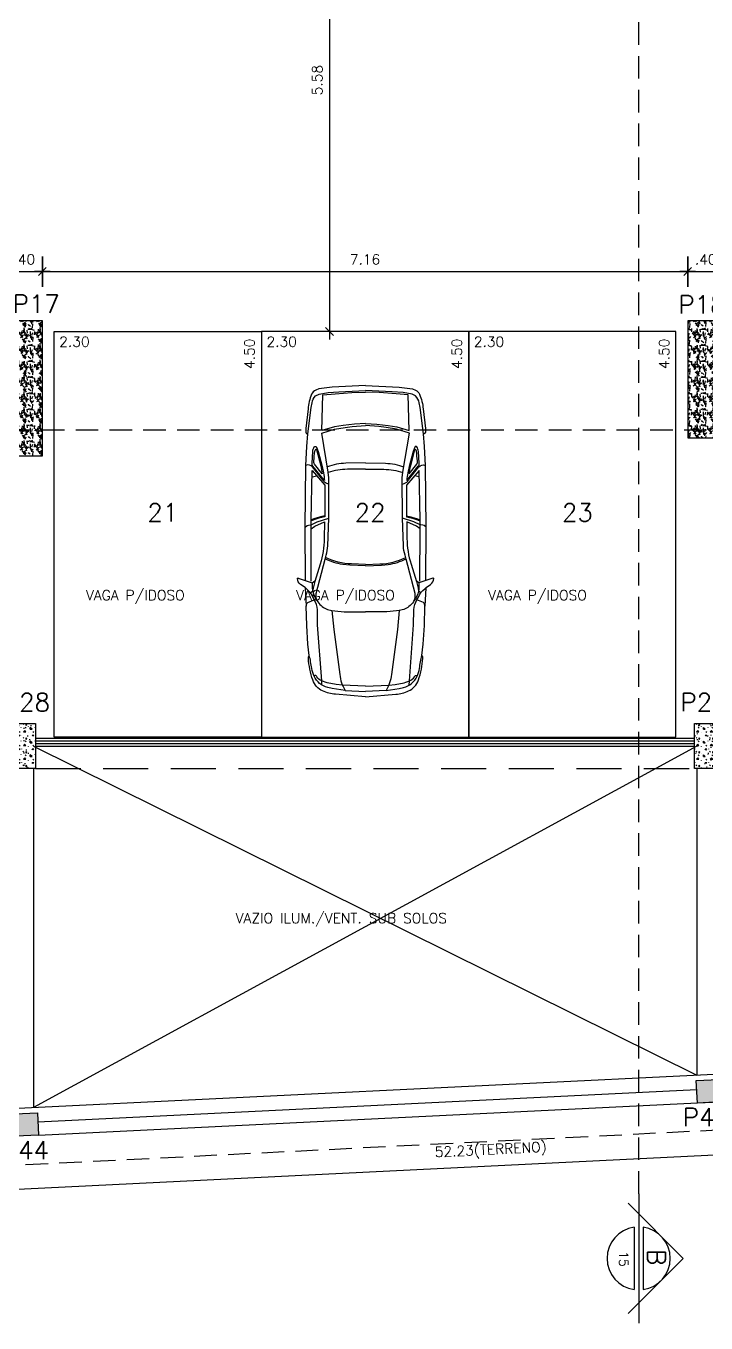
# Model space of a CAD drawing. Header units: millimetres. Extents: x 963.8 to 1035.8, y -131.7 to -87.
# Drawn here: x 999.09 to 1006.63, y -121.35 to -106.95 of the extents above; entities that cross this region are included whole.
import ezdxf
from ezdxf.enums import TextEntityAlignment as Align

# ---------------------------------------------------------------- set-up
doc = ezdxf.new("R2010")
doc.units = ezdxf.units.MM
doc.linetypes.add('DASHED2', pattern=[0.375, 0.25, -0.125])
for name, color, linetype in [('COTA', 11, 'Continuous'), ('EMVISTA', 2, 'Continuous'), ('ESQUADRIA', 2, 'Continuous'), ('HACHURA 1', 8, 'Continuous'), ('HACHURA PILAR VIGA', 8, 'Continuous'), ('IND CORTE', 3, 'Continuous'), ('INDICACOES', 2, 'Continuous'), ('LINHA', 1, 'Continuous'), ('PAREDE', 7, 'Continuous'), ('PILAR', 21, 'Continuous'), ('PROJECAO', 1, 'DASHED2'), ('TEXTO 1', 3, 'Continuous'), ('TEXTO 2', 2, 'Continuous')]:
    doc.layers.add(name, color=color, linetype=linetype)
doc.styles.add('ROMANS', font='romans.shx')
doc.dimstyles.new('Copy of TICK75', dxfattribs={"dimtxt": 0.1125, "dimasz": 0.08800000000000001, "dimexe": 0.18, "dimexo": 0.0625, "dimgap": 0.07900000000000001, "dimtad": 1, "dimrnd": 0.005, "dimzin": 4, "dimdsep": 46, "dimtxsty": 'ROMANS', "dimblk1": 'TICK', "dimblk2": 'TICK', "dimsah": 1, "dimcen": 0.09, "dimse1": 1, "dimse2": 1, "dimclrd": 256, "dimclrt": 2, "dimaunit": 1, "dimadec": 0, "dimazin": 0, "dimtfac": 1, "dimtix": 1, "dimtmove": 2, "dimatfit": 3, "dimldrblk": 'TICK', "dimfxl": 1, "dimtolj": 1, "dimtzin": 0, "dimlwd": -1, "dimarcsym": 0})
pattern_1 = [(0, (0, 0), (0.1524, 0.1524), [0.01905, -0.13335]), (90, (0, 0), (-0.1524, 0.1524), [0.01905, -0.13335]), (135, (0.01905, 0), (-0.152399999744268, 0), [0.02694076908, -0.18858538356]), (0, (0.01905, 0.085725), (0.1524, 0.1524), [0.01905, -0.13335]), (45, (0.028575, 0.0762), (0, 0.152399999744268), [0.01347037692, -0.20205576048]), (135, (0.028575, 0.0762), (-0.152399999744268, 0), [0.01347037692, -0.20205576048]), (0, (0.0762, 0.123825), (0.1524, 0.1524), [0.02694076908, -0.12545923092]), (45, (0.0762, 0.123825), (0, 0.152399999744268), [0.01905, -0.19647615264]), (135, (0.10314076908, 0.123825), (-0.152399999744268, 0), [0.01905, -0.19647615264]), (90, (0.104775, 0.0381), (-0.1524, 0.1524), [0.01905, -0.13335]), (45, (0.104775, 0.0381), (0, 0.152399999744268), [0.01347037692, -0.20205576048]), (135, (0.1143, 0.047625), (-0.152399999744268, 0), [0.01347037692, -0.20205576048]), (0, (0.01905, 0.0381), (0.1524, 0.1524), [0.009525, -0.127635]), (0, (0.13335, 0.0762), (0.1524, 0.1524), [0.009525, -0.127635]), (90, (0.085725, 0.09525), (-0.1524, 0.1524), [0.009525, -0.127635]), (135, (0.104775, 0.009525), (-0.152399999744268, 0), [0.01347037692, -0.20205576048]), (135, (0.0381, 0.1143), (-0.152399999744268, 0), [0.01347037692, -0.20205576048]), (45, (0.0714375, 0.05000625), (0, 0.152399999744268), [0.01347037692, -0.20205576048]), (90, (0.0523875, 0.01905), (-0.1524, 0.1524), [0.00238125, -0.15001875]), (90, (0.05953125, 0.08334375000000001), (-0.1524, 0.1524), [0.00238125, -0.15001875]), (90, (0.13096875, 0.1095375), (-0.1524, 0.1524), [0.00238125, -0.15001875]), (90, (0.13335, 0.028575), (-0.1524, 0.1524), [0.00238125, -0.15001875])]
pattern_2 = [(318.0128, (-931.8701344882479, 111.6994465877382), (1.60020196626588, -1.422401208612721), [0.02392047, -2.368135]), (274.9697, (-931.8523544882479, 111.6834445877382), (-0.1777987452771219, 2.133603451432539), [0.04104835, -4.06378]), (222.5104, (-931.8487984882479, 111.6425505877382), (1.955801910472229, 1.777998706283218), [0.02894374, -2.865429]), (357.2737, (-931.8043484882479, 111.5732085877382), (-3.55599885573565, 0.1777992279579723), [0.03738035, -3.700648]), (22.83370000000006, (-931.7670104882478, 111.5714305877382), (-2.133601213103578, -0.8890025238851332), [0.03665438, -3.628786]), (87.2737, (-931.7332284882478, 111.5856545877382), (-0.1777992279579725, -3.55599885573565), [0.03738035, -3.700648]), (127.6942, (-931.7314504882479, 111.6229925877382), (1.777998414988942, -2.311401460286795), [0.04943357999999999, -4.893917000000001]), (162.2553, (-931.7616764882479, 111.6621085877382), (-3.911601134422548, 1.244602489582704), [0.0466704, -4.620371]), (211.4296, (-931.8061264882479, 111.6763325877382), (-2.311397281198088, -1.422400366468513), [0.03750691, -3.713185]), (265.2364, (-931.8381304882479, 111.6567745877382), (0.177798331390481, 1.955798463713812), [0.04281991, -2.098173]), (312.3974, (-931.8416864882479, 111.6141025877382), (1.955797455544588, -2.13360006420678), [0.05537546, -5.482176]), (228.8141, (-931.8025704882479, 111.7492305877382), (-1.06679835899868, -1.244599207195732), [0.01890035, -1.871142]), (261.4692, (-931.8150164882479, 111.7350065877382), (0.3556008960031991, 2.311396471691398), [0.03595773999999999, -3.559822]), (315, (-931.8203504882479, 111.6994465877382), (0.1777998788090138, -4.819059625101757e-17), [0.02514463, -0.2263023]), (293.1986, (-931.8416864882479, 111.6870005877382), (-0.3556015592014385, 0.8890029977913583), [0.01354087, -1.340542]), (21.80139999999998, (-931.8363524882478, 111.6745545877382), (-0.5334003436112306, -0.1778001247326156), [0.01914962, -0.9383360000000001]), (120.9638, (-931.8185724882478, 111.6816665877382), (-0.3556002771062386, 0.5333994368365759), [0.0311024, -1.005641]), (251.5651, (-931.8345744882479, 111.7083365877382), (0.1777997355725554, 0.3556001622726687), [0.02249009, -0.539763]), (106.3895, (-931.8363524882478, 111.5714305877382), (-0.5333988904977462, 1.778000980977855), [0.03150616000000001, -3.119116]), (160.3462, (-931.8452424882479, 111.6016565877382), (1.95579723419815, -0.7111980182073557), [0.02643193, -2.616754]), (23.19860000000002, (-931.8701344882479, 111.7083365877382), (-0.8890029977913584, -0.3556015592014384), [0.0270816, -1.327004]), (73.61050000000002, (-931.8452424882479, 111.7190045877382), (-0.5333988904977469, -1.778000980977855), [0.03150616000000001, -3.119116]), (69.44400000000003, (-931.7261164882478, 111.5714305877382), (-0.3555995685235097, -0.8890011034979137), [0.03038245, -1.488739]), (24.77509999999999, (-931.7154484882478, 111.5998785877382), (-1.955799091830967, -0.8889979282538787), [0.02545704, -2.520252]), (156.8014, (-931.6923344882479, 111.7101145877382), (-0.8890029977913583, 0.3556015592014388), [0.0270816, -1.327004]), (107.354, (-931.7172264882479, 111.7207825877382), (0.7111989272923942, -2.311400124730197), [0.02980481, -2.950668]), (159.444, (-931.6923344882479, 111.6229925877382), (0.8890011034979135, -0.3555995685235102), [0.01519126, -1.503936]), (191.3099, (-931.6923344882479, 111.6994465877382), (-0.7111977222631835, -0.1777991224021143), [0.00906605, -0.89754]), (255.9638, (-931.7012244882478, 111.6976685877382), (0.1777996922886549, 0.5334003748288021), [0.03665438, -0.6964335]), (276.009, (-931.7101144882479, 111.6621085877382), (-0.17779958479835, 1.777997378109956), [0.03396869, -3.362898]), (33.69009999999997, (-931.8025704882479, 111.6816665877382), (-0.3555996569462287, -0.1778000609915063), [0.02564268, -0.6154245999999999]), (83.1572, (-931.7812344882478, 111.6958905877382), (0.355601592615839, 3.02260124996504), [0.04476898999999999, -4.432119999999999]), (150.9454, (-931.7759004882479, 111.7403405877382), (1.244597032758389, -0.7111983456080364), [0.01830556, -1.812258]), (180, (-931.7919024882478, 111.7492305877382), (-0.1778, -0.1778), [0.010668, -0.167132]), (210.2564, (-931.7154484882478, 111.6585525877382), (1.244599372273429, 0.7111984926785276), [0.02470069, -2.445373]), (138.0128, (-931.7367844882478, 111.6461065877382), (-1.600201966265881, 1.42240120861272), [0.04784101, -2.344216]), (90, (-931.7723444882479, 111.6781105877382), (-0.1778, 0.1778), [0.046228, -0.131572]), (55.30480000000004, (-931.7723444882479, 111.7243385877382), (-1.244600118333933, -1.777996919366758), [0.0281127, -2.783151]), (344.0546, (-931.7563424882478, 111.7474525877382), (0.7112016942242539, -0.1778004535791033), [0.02588803, -1.268519]), (297.646, (-931.7314504882479, 111.7403405877382), (1.778001118230637, -3.37819881343159), [0.04215015, -4.172875]), (265.4261, (-931.7118924882478, 111.7030025877382), (-0.1777991397853625, -2.311400532332326), [0.04459203, -4.414606]), (265.4261, (-931.7118924882478, 111.7030025877382), (-0.1777991397853625, -2.311400532332326), [0.04459203, -4.414606])]

# ---------------------------------------------------------------- blocks, each defined once
blk = doc.blocks.new('IND CORTE')
at = {"layer": 'IND CORTE', "color": 2}
for p, q in [((-0.01223641295382549, -0.002336918017165956), (0, 0.009899494936629338)), ((0.01223641295382549, -0.002336918017165956), (0, 0.009899494936629338)), ((-0.006928203230472718, 0.0009999999999976694), (0.006928203230017971, 0.0009999999999976694)), ((-0.006928203230472718, -0.001000000000002998), (0.006928203230017971, -0.001000000000002998))]:
    blk.add_line(p, q, dxfattribs=at)
at = {"layer": 'IND CORTE', "color": 7}
blk.add_line((-0.0143468238998139, 0), (0.0143468238998139, 1.77635683940025e-15), dxfattribs=at)
at = {"layer": 'IND CORTE', "color": 2}
for start, end in [(8.213210701578635, 171.7867892984214), (188.2132107015786, 351.786789298451)]:
    blk.add_arc((0, 0), 0.006999999999999998, start, end, dxfattribs=at)
at = {"layer": 'IND CORTE', "color": 7, "style": 'ROMANS'}
blk.add_attdef('A', text='', height=0.004, dxfattribs=at).set_placement((-0.0002638541395754146, 0.003983850563503921), align=Align.MIDDLE)
at = {"layer": 'IND CORTE', "style": 'ROMANS'}
blk.add_attdef('00/00', text='', height=0.002, dxfattribs=at).set_placement((0.0001095410193556745, -0.003320245139761369), align=Align.MIDDLE)
blk = doc.blocks.new('TICK')
at = {"layer": 'COTA'}
for p, q in [((0, 1.907592907288972), (0, -1.907600000000002)), ((-1, 0), (1, 0))]:
    blk.add_line(p, q, dxfattribs=at)
at = {"layer": 'COTA', "color": 2}
blk.add_line((0.5, 0.5), (-0.5, -0.5), dxfattribs=at)
blk = doc.blocks.new('*D56')
at = {"layer": 'COTA'}
blk.add_line((978.2551604687004, -120.8758346583807), (1030.248488424309, -118.3315723618365), dxfattribs=at)
at = {"layer": 'Defpoints', "color": 0}
for p in [(1030.32139178417, -118.0209128150335), (1030.336383251832, -118.3272712812071), (978.1522741735143, -120.5737772728365)]:
    blk.add_point(p, dxfattribs=at)
at = {"layer": 'COTA', "xscale": 0.08800000000000001, "yscale": 0.08800000000000001, "zscale": 0.08800000000000001}
for p, rotation in [((1030.336383251832, -118.3272712812071), 2.801499872719542), ((978.1672656411768, -120.8801357390101), 182.8014998727195)]:
    blk.add_blockref('TICK', p, dxfattribs=dict(at, rotation=rotation))
at = {"layer": 'COTA', "color": 2, "insert": (1004.243773884872, -119.4391860813183), "char_height": 0.1125, "attachment_point": 5, "rotation": 2.801499872719542, "style": 'ROMANS'}
blk.add_mtext('\\A1;52.23(TERRENO)', dxfattribs=at)
blk = doc.blocks.new('*D37')
at = {"layer": 'COTA'}
blk.add_line((1006.516166401523, -109.6804773726246), (1006.740166401524, -109.6804773726246), dxfattribs=at)
at = {"layer": 'Defpoints', "color": 0}
for p in [(1006.828166401524, -109.6804773726246), (1006.428166401523, -110.2267645661807), (1006.828166401524, -110.2267645661808)]:
    blk.add_point(p, dxfattribs=at)
at = {"layer": 'COTA', "xscale": 0.08800000000000001, "yscale": 0.08800000000000001, "zscale": 0.08800000000000001, "rotation": 180}
blk.add_blockref('TICK', (1006.428166401523, -109.6804773726246), dxfattribs=at)
at = {"layer": 'COTA', "xscale": 0.08800000000000001, "yscale": 0.08800000000000001, "zscale": 0.08800000000000001}
blk.add_blockref('TICK', (1006.828166401524, -109.6804773726246), dxfattribs=at)
at = {"layer": 'COTA', "color": 2, "insert": (1006.628166401523, -109.5452273726246), "char_height": 0.1125, "attachment_point": 5, "style": 'ROMANS'}
blk.add_mtext('\\A1;.40', dxfattribs=at)
blk = doc.blocks.new('*D36')
at = {"layer": 'COTA'}
blk.add_line((999.3561664015244, -109.6804773726246), (1006.340166401523, -109.6804773726246), dxfattribs=at)
at = {"layer": 'Defpoints', "color": 0}
for p in [(1006.428166401523, -109.6804773726246), (999.2681664015245, -110.1968199240548), (1006.428166401523, -110.2267645661807)]:
    blk.add_point(p, dxfattribs=at)
at = {"layer": 'COTA', "xscale": 0.08800000000000001, "yscale": 0.08800000000000001, "zscale": 0.08800000000000001, "rotation": 180}
blk.add_blockref('TICK', (999.2681664015245, -109.6804773726246), dxfattribs=at)
at = {"layer": 'COTA', "xscale": 0.08800000000000001, "yscale": 0.08800000000000001, "zscale": 0.08800000000000001}
blk.add_blockref('TICK', (1006.428166401523, -109.6804773726246), dxfattribs=at)
at = {"layer": 'COTA', "color": 2, "insert": (1002.848166401524, -109.5452273726246), "char_height": 0.1125, "attachment_point": 5, "style": 'ROMANS'}
blk.add_mtext('\\A1;7.16', dxfattribs=at)
blk = doc.blocks.new('*D35')
at = {"layer": 'COTA'}
blk.add_line((998.9561664015243, -109.6804773726246), (999.1801664015245, -109.6804773726246), dxfattribs=at)
at = {"layer": 'Defpoints', "color": 0}
for p in [(999.2681664015245, -109.6804773726246), (998.8681664015244, -110.2267645661807), (999.2681664015245, -110.2267645661807)]:
    blk.add_point(p, dxfattribs=at)
at = {"layer": 'COTA', "xscale": 0.08800000000000001, "yscale": 0.08800000000000001, "zscale": 0.08800000000000001, "rotation": 180}
blk.add_blockref('TICK', (998.8681664015244, -109.6804773726246), dxfattribs=at)
at = {"layer": 'COTA', "xscale": 0.08800000000000001, "yscale": 0.08800000000000001, "zscale": 0.08800000000000001}
blk.add_blockref('TICK', (999.2681664015245, -109.6804773726246), dxfattribs=at)
at = {"layer": 'COTA', "color": 2, "insert": (999.0681664015244, -109.5452273726246), "char_height": 0.1125, "attachment_point": 5, "style": 'ROMANS'}
blk.add_mtext('\\A1;.40', dxfattribs=at)
blk = doc.blocks.new('*D26')
at = {"layer": 'COTA'}
blk.add_line((1002.454142522681, -104.8547645661807), (1002.454142522681, -110.2571186174181), dxfattribs=at)
at = {"layer": 'Defpoints', "color": 0}
for p in [(1004.2084161693, -104.7667645661807), (1002.454142522681, -110.3451186174181), (1002.899119724724, -110.3451186174181)]:
    blk.add_point(p, dxfattribs=at)
at = {"layer": 'COTA', "xscale": 0.08800000000000001, "yscale": 0.08800000000000001, "zscale": 0.08800000000000001}
for p, rotation in [((1002.454142522681, -104.7667645661807), 90), ((1002.454142522681, -110.3451186174181), 270)]:
    blk.add_blockref('TICK', p, dxfattribs=dict(at, rotation=rotation))
at = {"layer": 'COTA', "color": 2, "insert": (1002.318892522681, -107.5559415917994), "char_height": 0.1125, "attachment_point": 5, "rotation": 90, "style": 'ROMANS'}
blk.add_mtext('\\A1;5.58', dxfattribs=at)
blk = doc.blocks.new('VECTRA_P')
for p, q in [((1.15162914757218, 0.6822805562241001), (1.170250023715052, 0.6528511176516076)), ((1.961916044578647, 0.7454139204326111), (1.979962422656069, 0.7223204870060727)), ((1.979962422656069, 0.7223204870060727), (1.985978891584992, 0.7042858849629283)), ((1.985978891584992, 0.7042858849629283), (1.989588754992653, 0.6790374284784093)), ((1.989588754992653, 0.6790374284784093), (1.990423900686153, 0.671493906475348)), ((1.990423900686153, 0.671493906475348), (2.026474363584001, 0.5958986722658892)), ((2.068383374160682, 0.6255172471384185), (2.051368606376137, 0.671764355265168)), ((2.57970397046207, 0.6599597216620623), (2.594454901774334, 0.6032199314345235)), ((2.026474363584001, 0.5958986722658892), (2.072112204241598, 0.4536526510405565)), ((2.080714606053597, 0.581919385452693), (2.068383374160682, 0.6255172471384185)), ((2.085457364538449, 0.5582249002189883), (2.080714606053597, 0.581919385452693)), ((2.098737148128357, 0.5045626529906713), (2.085457364538449, 0.5582249002189883)), ((2.026474363584001, -0.5958986722660029), (2.072112204241598, -0.4536526510406702)), ((1.990423900686153, -0.671493906475348), (2.026474363584001, -0.5958986722660029)), ((2.068383374160682, -0.6255172471384185), (2.051368606376137, -0.671764355265168)), ((2.080714606053597, -0.5819193854528066), (2.068383374160682, -0.6255172471384185)), ((2.085457364538449, -0.558224900219102), (2.080714606053597, -0.5819193854528066)), ((2.098737148128357, -0.5045626529906713), (2.085457364538449, -0.558224900219102)), ((2.57970397046207, -0.659959721662176), (2.594454901774334, -0.6032199314345235)), ((1.15162914757218, -0.6822805562241001), (1.170250023715052, -0.6528511176517213)), ((1.961916044578647, -0.7454139204326111), (1.979962422656069, -0.7223204870060727)), ((1.979962422656069, -0.7223204870060727), (1.985978891584992, -0.7042858849629283)), ((1.985978891584992, -0.7042858849629283), (1.989588754992653, -0.679037428478523)), ((1.989588754992653, -0.679037428478523), (1.990423900686153, -0.671493906475348))]:
    blk.add_line(p, q)
for points in [[(-0.1320190883282919, 0), (-0.1008528512771925, 0.3712777887999437, -0.08670154319651346), (-0.05929786854237307, 0.5295766547779976, -0.2061370853005027), (0.07575582534574465, 0.6515446477206979, -0.06357708614580351), (0.3432660117429904, 0.7060409657887021, -0.1929015418481739), (0.3793655732205217, 0.6945910887162654), (0.5171960851145485, 0.7108090287478035), (0.7461727013100798, 0.7246750477327168), (0.9844009200173609, 0.7316080572252304, -0.2123161555323496), (1.031544989413998, 0.7122664558220322), (1.064733379409393, 0.6333655615015914), (1.105932718829692, 0.6539484086813445, 0.1044151366488792), (1.200920117955526, 0.7294188256335019, 0.0301351806626627), (1.253563734945978, 0.8014587652172622, -0.2682936796714216), (1.326807051562739, 0.8391939651780831, -0.4785956254922227), (1.33322840580616, 0.8303783016676789), (1.272714654757706, 0.6570473592398685), (1.205592214469572, 0.6575789908431489, 0.07179212366907503), (1.169655606317587, 0.6526825542728147, 0.07499638974959891), (1.055311823190578, 0.6004538237247061, 0.06072865727079466), (0.9932394701028251, 0.5482251102067721, 0.1684271616291917), (0.9344133794095235, 0.4151684846918897), (0.6970827053457818, 0.3922725282805004), (0.1430190510846003, 0.319669689655143, 0.09778805919175905), (-0.0518805754039704, 0.2539442399047402), (-0.02765396015858457, 0.4118647800966073), (-0.01496385400581346, 0.4671945899776802, -0.2331102208790654), (0.121166552410326, 0.6343367594729443, -0.06836519186026477), (0.2170667534214807, 0.6632412582611096, 0.01729510242172204), (0.3793655732205217, 0.6945910887162654, -1.253436740119883)], [(1.940061953170733, 0.6712413627540172), (1.973903712108701, 0.6277661184738008), (2.027083576273853, 0.5070015131835817), (1.81919857112964, 0.5094168206165932, -0.07434063790939607), (1.504953777822791, 0.5601379361052068), (1.291541432971783, 0.6263506538005004), (1.209012588917417, 0.646667233878361), (1.170250023715052, 0.6528511176516076)], [(1.302480391907473, 0.7423060514022382), (1.956488019347141, 0.7454784870308231), (2.719981998016639, 0.7363966926600369), (2.953366491197812, 0.724027900315491), (3.109233037354905, 0.7120479754479447), (3.435155155121226, 0.671325304586162), (3.492107656522627, 0.6606554445138499, -0.1399637996152884), (3.579909403339805, 0.6167904471864176), (3.598752007202737, 0.5730169360675745), (3.618832332368783, 0.4626404092400662), (3.629509649335454, 0.3282160887494001), (3.644570521449356, 0)], [(2.491741989655896, 0.4525810770871885), (2.499265473029567, 0.4769270229556923, -0.2003298297804957), (2.54221463858628, 0.5284238978956637), (2.703274031861039, 0.6560932425543342, 0.3624230789309417), (2.719981998016639, 0.7363966926600369, -80.84350076330199)], [(2.534698532370136, 0.5080397249730595), (2.711863858989151, 0.6496561353155812, -0.2146323262784144), (2.749444390069829, 0.659311796173597), (2.89439782008418, 0.65072898652204, -0.1319395890471765), (2.949158005421083, 0.6324904989821789, -0.5639220405625647), (2.948084284509111, 0.6056692188208217), (2.891176627432099, 0.5852850288679292), (2.70864266633707, 0.5370067075473344), (2.630260441439795, 0.519841088243993, -0.04639468910887844), (2.534698532370136, 0.5080397249730595, 1.803463411316748)], [(2.618813082505106, 0.5352526315029991), (2.738148077828868, 0.6295860673130846, -0.2033426459790119), (2.776667617351364, 0.6401514130774331, 0.01387406641713885), (2.89751316936087, 0.6273220561341759, -0.2240254394216894), (2.918661142458333, 0.6152473752605374, -0.4267739444706883), (2.91647181800986, 0.6041927179279583), (2.715002453122445, 0.5522516273764495, -0.03871868372115205), (2.618813082505106, 0.5352526315029991, -4.743429449944328)], [(3.705103418840444, 0), (3.687676118608668, 0.4123476542511071), (3.666376141500322, 0.5768040427533379), (3.650885224581053, 0.6135648771266915, 0.1959473859716668), (3.598603413634144, 0.6658039790636394, 0.08120935695297105), (3.41700870031022, 0.709461599704241), (3.175920377006562, 0.7366809606781999), (3.144455636507253, 0.7379122608207354, 0.3157387096905431), (3.104851987431431, 0.7123847035670678, 0.1957327759611312)], [(0, 0), (0.01100997788407199, 0.2846534889434906), (0.01990737984293389, 0.3623728700364381, -0.0682736265983916), (0.06561340932655924, 0.5411331068120262, -0.1604009858186431), (0.1163875355390971, 0.6008365603314587, 0.06879540109318083), (0.1306029470446859, 0.6124578633485953, 0.4314913820364382), (0.1299568178129356, 0.6221422882064189), (0.121166552410326, 0.6343367594729443)], [(0.01380427847098531, 0.5384462209282219), (0.06561340932655924, 0.5411331068120262), (0.7545740267116834, 0.59217929466638), (0.9415556832018055, 0.5951214652479848, 0.1436300784178557), (1.064733379409393, 0.6333655615015914, -3.590325510716907)], [(1.045618133581172, 0.59388372044873), (1.076727934833489, 0.6047294415595843, -0.1328747460121915), (1.14068964302966, 0.6092944024107965), (1.566232963750565, 0.4994861561666539), (1.61415760560368, 0.4854507548602669, 0.06103242020598566), (1.731238507991758, 0.4661977104719881), (2.071216763625834, 0.4536549376532548), (2.569494616824027, 0.4523825266196582), (2.638939209312703, 0.4606149740656065), (3.118040953292134, 0.5408943775357784), (3.16894401815588, 0.3819467633020395), (3.190399290052714, 0.2533203557342176), (3.201126926001141, 0.1648896877585457), (3.212393651159488, 0)], [(1.481285098968407, 0), (1.489861314243534, 0.1939859806047934), (1.500581560900347, 0.2796779036804082, -0.09356540660945266), (1.570813820307233, 0.498144588288028, -2.549356773437184)], [(1.500579436852966, 0), (1.506612150256963, 0.174864119810195, -0.1047644017369665), (1.585753946143235, 0.4937691635885813, 2.883450233120003)], [(2.675595540450946, 0), (2.67368617143126, 0.2247297064131999, 0.07648709176800697), (2.635403330633146, 0.4601958062893345, 15.10237595603503)], [(2.753879311264434, 0), (2.748151234121508, 0.245715505041403, 0.08483540131401172), (2.704118509171327, 0.4715365692737805, 10.94108114347921)], [(-0.1320190883282919, 0), (-0.1008528512771925, -0.3712777888000574, 0.08670154319651346), (-0.05929786854237307, -0.5295766547779976, 0.2061370853005027), (0.07575582534574465, -0.6515446477206979, 0.06357708614580351), (0.3432660117429904, -0.7060409657888158, 0.1929015418481739), (0.3793655732205217, -0.6945910887162654), (0.5171960851145485, -0.7108090287478035), (0.7461727013100798, -0.7246750477328305), (0.9844009200173609, -0.731608057225344, 0.2123161555323496), (1.031544989413998, -0.7122664558220322), (1.064733379409393, -0.6333655615017051), (1.105932718829692, -0.6539484086813445, -0.1044151366488792), (1.200920117955526, -0.7294188256335019, -0.0301351806626627), (1.253563734945978, -0.8014587652172622, 0.2682936796714216), (1.326807051562739, -0.8391939651781968, 0.4785956254922227), (1.33322840580616, -0.8303783016676789), (1.272714654757706, -0.6570473592399821), (1.205592214469572, -0.6575789908432625, -0.07179212366907503), (1.169655606317587, -0.6526825542728147, -0.07499638974959891), (1.055311823190578, -0.6004538237247061, -0.06072865727079466), (0.9932394701028251, -0.5482251102067721, -0.1684271616291917), (0.9344133794095235, -0.4151684846920034), (0.6970827053457818, -0.3922725282806141), (0.1430190510846003, -0.3196696896552567, -0.09778805919175905), (-0.0518805754039704, -0.2539442399048539), (-0.02765396015858457, -0.411864780096721), (-0.01496385400581346, -0.4671945899776802, 0.2331102208790654), (0.121166552410326, -0.634336759473058, 0.06836519186026477), (0.2170667534214807, -0.6632412582611096, -0.01729510242172204), (0.3793655732205217, -0.6945910887162654, 1.253436740119883)], [(0, 0), (0.01100997788407199, -0.2846534889434906), (0.01990737984293389, -0.3623728700365518, 0.0682736265983916), (0.06561340932655924, -0.5411331068120262, 0.1604009858186431), (0.1163875355390971, -0.6008365603314587, -0.06879540109318083), (0.1306029470446859, -0.612457863348709, -0.4314913820364382), (0.1299568178129356, -0.6221422882065326), (0.121166552410326, -0.634336759473058)], [(1.045618133581172, -0.59388372044873), (1.076727934833489, -0.6047294415595843, 0.1328747460121915), (1.14068964302966, -0.6092944024107965), (1.566232963750565, -0.4994861561666539), (1.61415760560368, -0.4854507548602669, -0.06103242020598566), (1.731238507991758, -0.4661977104719881), (2.071216763625834, -0.4536549376533685), (2.569494616824027, -0.4523825266196582), (2.638939209312703, -0.4606149740657202), (3.118040953292134, -0.5408943775357784), (3.16894401815588, -0.3819467633021532), (3.190399290052714, -0.2533203557342176), (3.201126926001141, -0.1648896877585457), (3.212393651159488, 0)], [(1.302480391907473, -0.7423060514022382), (1.956488019347141, -0.7454784870308231), (2.719981998016639, -0.7363966926601506), (2.953366491197812, -0.724027900315491), (3.109233037354905, -0.7120479754479447), (3.435155155121226, -0.671325304586162), (3.492107656522627, -0.6606554445139636, 0.1399637996152884), (3.579909403339805, -0.6167904471865313), (3.598752007202737, -0.5730169360675745), (3.618832332368783, -0.4626404092401799), (3.629509649335454, -0.3282160887496275), (3.644570521449356, 0)], [(1.481285098968407, 0), (1.489861314243534, -0.1939859806049071), (1.500581560900347, -0.2796779036805219, 0.09356540660945266), (1.570813820307233, -0.498144588288028, 2.549356773437184)], [(1.500579436852966, 0), (1.506612150256963, -0.1748641198103087, 0.1047644017369665), (1.585753946143235, -0.4937691635886949, -2.883450233120003)], [(2.675595540450946, 0), (2.67368617143126, -0.2247297064133136, -0.07648709176800697), (2.635403330633146, -0.4601958062894482, -15.10237595603503)], [(2.753879311264434, 0), (2.748151234121508, -0.245715505041403, -0.08483540131401172), (2.704118509171327, -0.4715365692737805, -10.94108114347921)], [(3.705103418840444, 0), (3.687676118608668, -0.4123476542511071), (3.666376141500322, -0.5768040427534515), (3.650885224581053, -0.6135648771266915, -0.1959473859716668), (3.598603413634144, -0.6658039790637531, -0.08120935695297105), (3.41700870031022, -0.7094615997043547), (3.175920377006562, -0.7366809606781999), (3.144455636507253, -0.7379122608207354, -0.3157387096905431), (3.104851987431431, -0.7123847035671815, -0.1957327759611312)], [(2.491741989655896, -0.4525810770871885), (2.499265473029567, -0.4769270229556923, 0.2003298297804957), (2.54221463858628, -0.5284238978957774), (2.703274031861039, -0.6560932425543342, -0.3624230789309417), (2.719981998016639, -0.7363966926601506, 80.84350076330199)], [(0.01380427847098531, -0.5384462209282219), (0.06561340932655924, -0.5411331068120262), (0.7545740267116834, -0.5921792946664937), (0.9415556832018055, -0.5951214652480985, -0.1436300784178557), (1.064733379409393, -0.6333655615017051, 3.590325510716907)], [(1.940061953170733, -0.6712413627541309), (1.973903712108701, -0.6277661184738008), (2.027083576273853, -0.5070015131836954), (1.81919857112964, -0.5094168206165932, 0.07434063790939607), (1.504953777822791, -0.5601379361052068), (1.291541432971783, -0.6263506538005004), (1.209012588917417, -0.646667233878361), (1.170250023715052, -0.6528511176517213)], [(2.534698532370136, -0.5080397249730595), (2.711863858989151, -0.6496561353156949, 0.2146323262784144), (2.749444390069829, -0.6593117961737107), (2.89439782008418, -0.6507289865221537, 0.1319395890471765), (2.949158005421083, -0.6324904989821789, 0.5639220405625647), (2.948084284509111, -0.6056692188208217), (2.891176627432099, -0.5852850288680429), (2.70864266633707, -0.5370067075474481), (2.630260441439795, -0.5198410882441067, 0.04639468910887844), (2.534698532370136, -0.5080397249730595, -1.803463411316748)], [(2.618813082505106, -0.5352526315029991), (2.738148077828868, -0.6295860673130846, 0.2033426459790119), (2.776667617351364, -0.6401514130775467, -0.01387406641713885), (2.89751316936087, -0.6273220561342896, 0.2240254394216894), (2.918661142458333, -0.6152473752606511, 0.4267739444706883), (2.91647181800986, -0.6041927179279583), (2.715002453122445, -0.5522516273766769, 0.03871868372115205), (2.618813082505106, -0.5352526315029991, 4.743429449944328)]]:
    blk.add_lwpolyline(points, format="xyb")
for points in [[(1.212392335146291, 0.74363472035634), (0.9844009200173609, 0.7316080572252304)], [(1.272714654757706, 0.6570473592398685), (1.297673131656929, 0.6244482501025459)], [(1.294064591853857, 0.6693665426258804), (1.940061953170733, 0.6712413627540172), (2.050083299866142, 0.6717930729574846), (2.66005630893266, 0.6581644038028571), (2.476662228310715, 0.5045626529906713), (2.088298292876033, 0.5045626529906713), (2.072177610864721, 0.5781282596408346), (2.059846408887942, 0.6150916681859826), (2.03991356029573, 0.6717420760440973)], [(3.23704989238399, 0), (3.231188897740527, 0.1366836483657607), (3.214458973123207, 0.2773760684380022), (3.195316758914156, 0.3836347962494528), (3.152778491820179, 0.5387725514564181), (3.590922589038996, 0.5260215163808653), (3.605810964572182, 0.3772592872267069), (3.618572450683615, 0.168992159598929), (3.622826289359487, 0)], [(-0.0518805754039704, 0.2539442399047402), (-0.06750177720167017, 0)], [(-0.0518805754039704, -0.2539442399048539), (-0.06750177720167017, 0)], [(3.23704989238399, 0), (3.231188897740527, -0.1366836483658744), (3.214458973123207, -0.2773760684380022), (3.195316758914156, -0.3836347962494528), (3.152778491820179, -0.5387725514565318), (3.590922589038996, -0.5260215163809789), (3.605810964572182, -0.3772592872268206), (3.618572450683615, -0.168992159598929), (3.622826289359487, 0)], [(1.272714654757706, -0.6570473592399821), (1.297673131656929, -0.6244482501025459)], [(1.294064591853857, -0.6693665426258804), (1.940061953170733, -0.6712413627541309), (2.050083299866142, -0.6717930729574846), (2.66005630893266, -0.6581644038029708), (2.476662228310715, -0.5045626529906713), (2.088298292876033, -0.5045626529906713), (2.072177610864721, -0.5781282596408346), (2.059846408887942, -0.6150916681859826), (2.03991356029573, -0.671742076044211)], [(1.212392335146291, -0.74363472035634), (0.9844009200173609, -0.731608057225344)]]:
    blk.add_lwpolyline(points)
for points in [[(0.9344133794095235, 0.4151684846918897, 0), (0.9293419320706562, 0.3808266873643333, 0), (0.916062627139322, 0.2630692569108533, 0), (0.916062627139322, 0, 0)], [(0.9344133794095235, -0.4151684846920034, 0), (0.9293419320706562, -0.380826687364447, 0), (0.916062627139322, -0.2630692569109669, 0), (0.916062627139322, 0, 0)]]:
    blk.add_polyline3d(points)
blk = doc.blocks.new('ESTRUTURA(20-03-2019)')
at = {"layer": 'HACHURA 1'}
h = blk.add_hatch(dxfattribs=at)
h.set_pattern_fill('GRAVEL', color=256, scale=0.007, angle=90, style=0)
h.set_pattern_definition(pattern_2)
h.paths.add_polyline_path([(-21.96499999999844, 1.20999999999998), (-22.36499999999842, 1.209999999999994), (-22.36500000000035, 0), (-21.96499999999821, 0)])
h.paths.add_polyline_path([(-21.96499999999821, -1.4210854715202e-14), (-22.36500000000035, -1.4210854715202e-14), (-22.36500000000092, -0.2883500512373018), (-21.96499999999833, -0.2883500512373161)])
h = blk.add_hatch(dxfattribs=at)
h.set_pattern_fill('GRAVEL', color=256, scale=0.007, angle=90, style=0)
h.set_pattern_definition(pattern_2)
h.paths.add_polyline_path([(-14.40499999999929, 1.209999999999937), (-14.8049999999995, 1.209999999999923), (-14.80500000000052, -1.4210854715202e-14), (-14.40499999999929, 0)])
h.paths.add_polyline_path([(-14.40499999999918, -2.842170943040401e-14), (-14.80500000000063, -1.4210854715202e-14), (-14.80500000000075, -0.08835405123730311), (-14.40499999999929, -0.08835405123730311)])
at = {"layer": 'PILAR'}
for points in [[(-22.36499999999842, 1.210000000000008), (-22.36500000000069, -0.2883500512373018), (-21.96499999999833, -0.2883500512373018), (-21.96499999999833, 1.20999999999998), (-22.36499999999842, 1.20999999999998)], [(-14.80499999999938, 1.20999999999998), (-14.80500000000063, -0.08835405123730311), (-14.40499999999929, -0.08835405123730311), (-14.40499999999929, 1.209999999999923), (-14.80499999999938, 1.209999999999923)]]:
    blk.add_lwpolyline(points, dxfattribs=at)
at = {"layer": 'PROJECAO', "color": 11}
blk.add_line((-29.46999999999866, 0), (2.273736754432321e-13, 0), dxfattribs=at)

msp = doc.modelspace()

# ---------------------------------------------------------------- hatches: boundary and pattern name
at = {"layer": 'HACHURA PILAR VIGA'}
h = msp.add_hatch(dxfattribs=at)
h.set_pattern_fill('CONCRE', color=256, scale=0.006)
h.set_pattern_definition(pattern_1)
h.paths.add_polyline_path([(974.129452054181, -99.6306257062304), (973.8438160968906, -99.72234483925627), (973.9355230541812, -100.0079837062304), (974.2211700541811, -99.91626170623036)])
h.paths.add_polyline_path([(975.8842351319013, -105.0969697338347), (975.598600038431, -105.188688442744), (975.6903180384309, -105.4743234427441), (975.9759540384307, -105.382605442744)])
h.paths.add_polyline_path([(977.645032065539, -110.5800778506281), (977.3593970655388, -110.6717958506281), (977.4511120655391, -110.9574328506281), (977.736751065539, -110.8657128506281)])
h.paths.add_polyline_path([(980.6345453503068, -119.9229365709822), (980.3848443503068, -119.9351575709822), (980.3970653503065, -120.1848585709822), (980.6467663503067, -120.1726375709822)])
h.paths.add_polyline_path([(986.4580663991323, -119.6379675685925), (986.2083663967487, -119.6501885197667), (986.2205815441566, -119.8997903711186), (986.4705377286964, -119.8876569854861)])
h.paths.add_polyline_path([(991.7580644271648, -119.3785732771064), (991.5083631604487, -119.3907942901602), (991.5205861478596, -119.6405358971886), (991.7702898070895, -119.628316798499)])
h.paths.add_polyline_path([(999.2130664015222, -119.0138076174181), (998.963365401522, -119.026028617418), (998.9755864169961, -119.2757299335881), (999.2252874015221, -119.263508617418)])
h.paths.add_polyline_path([(1006.773069345524, -118.6438634733312), (1006.523363308666, -118.6560847198478), (1006.53568558864, -118.9077916260649), (1006.785288413095, -118.8935668538804)])
h.paths.add_polyline_path([(1014.333064393104, -118.2738581490554), (1014.083363393104, -118.2860791490553), (1014.0955875077, -118.5358437868632), (1014.345290677149, -118.5236226806848)])
h.paths.add_polyline_path([(1020.263056109131, -117.9836304826317), (1020.013355109153, -117.9958514826307), (1020.025581401522, -118.245661617418), (1020.275282401522, -118.233439617418)])
h = msp.add_hatch(dxfattribs=at)
h.set_pattern_fill('CONCRE', color=256, scale=0.006)
h.set_pattern_definition(pattern_1)
h.paths.add_polyline_path([(999.1931664015242, -114.695118617418), (998.9431664015242, -114.695118617418), (998.9431664015242, -115.195118617418), (999.1931664015242, -115.195118617418)])
h = msp.add_hatch(dxfattribs=at)
h.set_pattern_fill('CONCRE', color=256, scale=0.006)
h.set_pattern_definition(pattern_1)
h.paths.add_polyline_path([(1006.753166401522, -114.695118617418), (1006.503166401522, -114.695118617418), (1006.503166401522, -115.195118617418), (1006.753166401522, -115.195118617418)])

# ---------------------------------------------------------------- linework, layer by layer
at = {"layer": 'EMVISTA', "color": 1}
for p, q in [((999.1681664015243, -115.195118617418), (999.1681664015243, -118.9559352103635)), ((1006.528166401523, -115.195118617418), (1006.528166401523, -118.5957780279159)), ((986.4381664015241, -119.5788851905127), (1020.003166401524, -117.9363905267871))]:
    msp.add_line(p, q, dxfattribs=at)
at = {"layer": 'ESQUADRIA', "color": 1}
for p, q in [((999.1931664015242, -114.8567645661808), (1006.503166401523, -114.8567645661808)), ((999.1931664015242, -114.9467645661808), (1006.503166401523, -114.9467645661808))]:
    msp.add_line(p, q, dxfattribs=at)
at = {"layer": 'ESQUADRIA'}
for p, q in [((999.1931664015242, -114.8867645661808), (1006.503166401523, -114.8867645661808)), ((999.1931664015242, -114.9167645661808), (1006.503166401523, -114.9167645661808))]:
    msp.add_line(p, q, dxfattribs=at)
at = {"layer": 'LINHA'}
for p, q in [((1006.528166401523, -114.9467645661808), (999.1681664015241, -118.9559352103635)), ((999.1681664015243, -114.9467645661808), (1006.528166401524, -118.5957780279159))]:
    msp.add_line(p, q, dxfattribs=at)
for points in [[(999.3981664015239, -114.8451186174181), (999.3981664015239, -110.3451186174181), (1001.698166401524, -110.3451186174181), (1001.698166401524, -114.8451186174181)], [(1003.998166401524, -114.8451186174181), (1003.998166401524, -110.3451186174181), (1001.698166401524, -110.3451186174181), (1001.698166401524, -114.8451186174181)], [(1006.298166401524, -114.8451186174181), (1006.298166401524, -110.3451186174181), (1003.998166401524, -110.3451186174181), (1003.998166401524, -114.8451186174181)]]:
    msp.add_lwpolyline(points, close=True, dxfattribs=at)
at = {"layer": 'PAREDE'}
for p, q in [((999.2179549127941, -119.1136902909444), (1006.528252947196, -118.7559652443517)), ((999.2252874015221, -119.263508617418), (1006.535587180759, -118.9057840377565))]:
    msp.add_line(p, q, dxfattribs=at)
at = {"layer": 'PILAR'}
for points in [[(999.1931664015242, -114.695118617418), (999.1931664015242, -115.195118617418), (998.9431664015242, -115.195118617418), (998.9431664015242, -114.695118617418), (999.1931664015242, -114.695118617418)], [(1006.753166401522, -114.695118617418), (1006.753166401522, -115.195118617418), (1006.503166401522, -115.195118617418), (1006.503166401522, -114.695118617418), (1006.753166401522, -114.695118617418)], [(1006.787397494568, -118.8954788907686), (1006.535685964281, -118.9077992992698), (1006.523363308665, -118.6560847198477), (1006.773069345524, -118.6438634733311), (1006.785288413095, -118.8935668538804), (1006.535685612103, -118.9077916247278)], [(998.9755864169963, -119.275729933591), (998.963365401522, -119.026028617418), (999.2130664015222, -119.0138076174181), (999.2252874015221, -119.263508617418), (998.9755861008264, -119.2757299490626), (998.963365401522, -119.026028617418)]]:
    msp.add_lwpolyline(points, dxfattribs=at)
at = {"layer": 'PROJECAO', "color": 3}
msp.add_line((1005.884269352857, -119.9132163924018), (1005.884269352857, -89.64267382037318), dxfattribs=at)
at = {"layer": 'PROJECAO', "color": 11}
msp.add_line((991.7631664015239, -111.4367645661807), (1021.233166401523, -111.4367645661807), dxfattribs=at)
at = {"layer": 'PROJECAO', "color": 11, "ltscale": 2}
msp.add_line((999.1931664015242, -115.195118617418), (1006.503166401522, -115.195118617418), dxfattribs=at)
at = {"layer": 'PROJECAO', "flags": 128}
msp.add_lwpolyline([(968.9869729554354, -91.01511861742955), (979.9978533825273, -120.5469263708209), (1030.060339534238, -118.0350710273425), (1032.248617659912, -91.00265937304108)], close=True, dxfattribs=at)

# ---------------------------------------------------------------- block references
at = {"layer": 'HACHURA 1', "xscale": -0.9, "yscale": 0.9, "zscale": 0.9, "rotation": 270}
msp.add_blockref('VECTRA_P', (1002.854743349527, -114.2803423897846), dxfattribs=at)
at = {"layer": 'INDICACOES', "xscale": 50, "yscale": 50, "zscale": 50, "rotation": 270}
msp.add_blockref('IND CORTE', (1005.884269352857, -120.6305575873925), dxfattribs=at).add_auto_attribs({'A': 'B', '00/00': '15'})
at = {"layer": 'PAREDE'}
msp.add_blockref('ESTRUTURA(20-03-2019)', (1021.233166401523, -111.4367645661807), dxfattribs=at)

# ---------------------------------------------------------------- texts
at = {"layer": 'TEXTO 1', "color": 7, "style": 'ROMANS'}
for s, p in [('P17', (998.9385646237079, -110.1387140874932)), ('P18', (1006.325602702583, -110.1467249600488))]:
    msp.add_text(s, height=0.2, dxfattribs=at).set_placement(p)
at = {"layer": 'TEXTO 1', "style": 'ROMANS'}
for s, p in [('21', (1000.43276772426, -112.4534756922242)), ('22', (1002.732767724259, -112.4534756922242)), ('23', (1005.032767724258, -112.4534756922242)), ('P28', (998.830946218161, -114.5588035461155)), ('P29', (1006.347617030496, -114.5588035461155)), ('P45', (1006.374330076296, -119.1615708252472)), ('P44', (998.8192722622425, -119.5303651736146))]:
    msp.add_text(s, height=0.2, dxfattribs=at).set_placement(p)
at = {"layer": 'TEXTO 2', "style": 'ROMANS'}
for s, p in [('2.30', (999.4553265252205, -110.5150717289755)), ('2.30', (1001.75532652522, -110.5150717289755)), ('2.30', (1004.05532652522, -110.5150717289755)), ('VAGA P/IDOSO', (999.7528672816015, -113.327789801127)), ('VAGA P/IDOSO', (1002.083669212293, -113.327789801127)), ('VAGA P/IDOSO', (1004.21464994504, -113.327789801127)), ('VAZIO ILUM./VENT. SUB SOLOS', (1001.413566646086, -116.9113739010744))]:
    msp.add_text(s, height=0.1125, dxfattribs=at).set_placement(p)
for p in [(1001.622523815053, -110.7622587455103), (1003.922523815053, -110.7622587455103), (1006.222523815053, -110.7622587455103)]:
    msp.add_text('4.50', height=0.1125, rotation=90, dxfattribs=at).set_placement(p)

# ---------------------------------------------------------------- dimensions: what is measured, and where the dimension line sits
at = {"layer": 'COTA'}
dim = msp.add_linear_dim(base=(1002.454142522681, -110.3451186174181), p1=(1004.2084161693, -104.7667645661807), p2=(1002.899119724724, -110.3451186174181), angle=90, dimstyle='Copy of TICK75', dxfattribs=at)
dim.commit()
dim.dimension.update_dxf_attribs({"geometry": '*D26', "text_midpoint": (1002.318892522681, -107.5559415917994)})
for base, p1, p2, picture, middle in [((999.2681664015245, -109.6804773726246), (998.8681664015244, -110.2267645661807), (999.2681664015245, -110.2267645661807), '*D35', (999.0681664015244, -109.5452273726246)), ((1006.428166401523, -109.6804773726246), (999.2681664015245, -110.1968199240548), (1006.428166401523, -110.2267645661807), '*D36', (1002.848166401524, -109.5452273726246)), ((1006.828166401524, -109.6804773726246), (1006.428166401523, -110.2267645661807), (1006.828166401524, -110.2267645661808), '*D37', (1006.628166401523, -109.5452273726246))]:
    dim = msp.add_linear_dim(base=base, p1=p1, p2=p2, dimstyle='Copy of TICK75', dxfattribs=at)
    dim.commit()
    dim.dimension.update_dxf_attribs({"geometry": picture, "text_midpoint": middle})
dim = msp.add_aligned_dim(p1=(978.1522741735143, -120.5737772728365), p2=(1030.32139178417, -118.0209128150335), distance=-0.306725046089997, text='52.23(TERRENO)', dimstyle='Copy of TICK75', dxfattribs=at)
dim.commit()
dim.dimension.update_dxf_attribs({"geometry": '*D56', "text_midpoint": (1004.243773884872, -119.4391860813183)})

doc.saveas('drawing.dxf')
